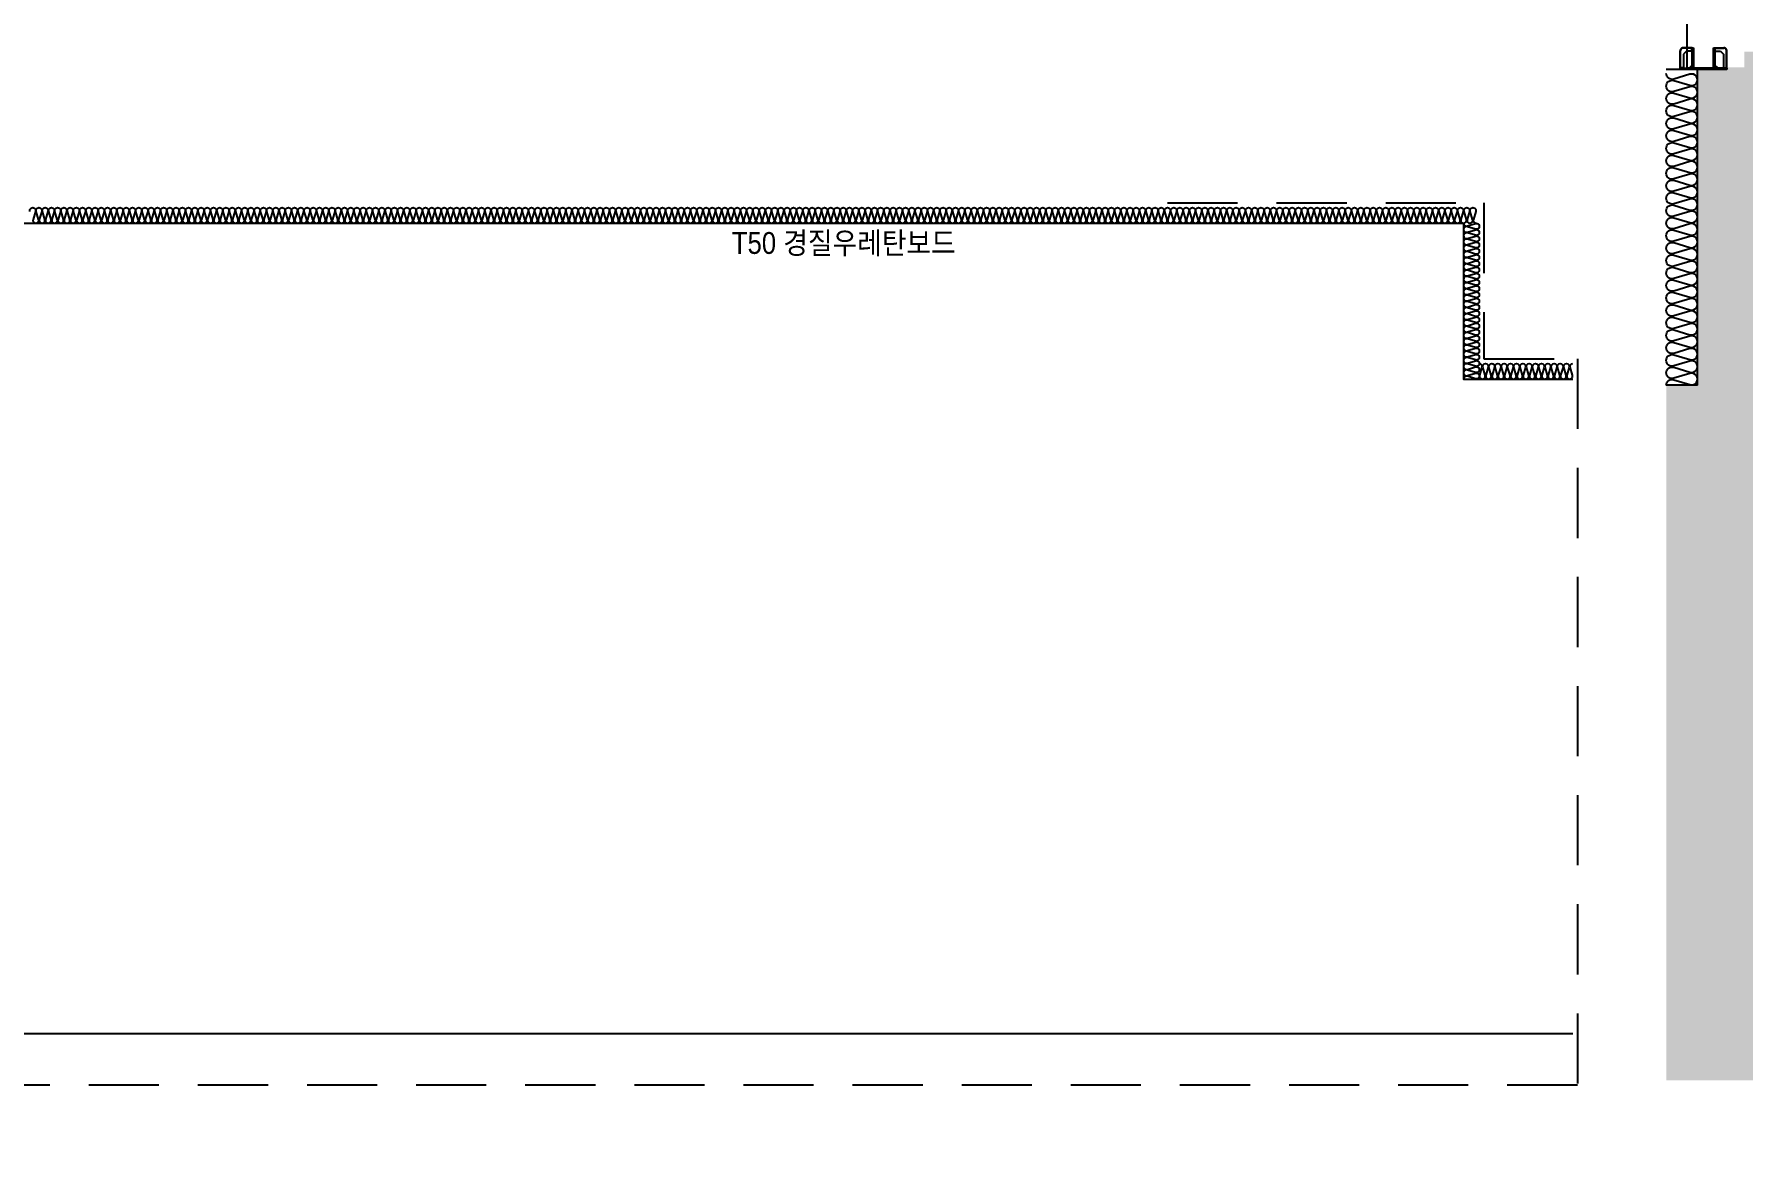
# Model space of a CAD drawing. Header units: millimetres. Extents: x 19868 to 801382, y -4805 to 85279.
# Drawn here: x 154303 to 159784, y 31312 to 34885 of the extents above; entities that cross this region are included whole.
import ezdxf
from ezdxf.enums import TextEntityAlignment as Align

# ---------------------------------------------------------------- set-up
doc = ezdxf.new("R2010")
doc.units = ezdxf.units.MM
doc.header["$LTSCALE"] = 250
doc.linetypes.add('HID', pattern=[2.8, 1.8, -1])
for name, color, linetype in [('A-FIN', 6, 'Continuous'), ('A-WP', 1, 'HID'), ('A-차수판', 7, 'Continuous'), ('ISL', 251, 'Continuous'), ('지반', 254, 'Continuous')]:
    doc.layers.add(name, color=color, linetype=linetype)
doc.layers.add('NOPLOT-단열', color=225, linetype='Continuous', plot=False)
doc.styles.add('Gdim', font='')
doc.styles.get('Gdim').set_extended_font_data('Dotum')

# ---------------------------------------------------------------- blocks, each defined once
blk = doc.blocks.new('A$C213D0C2E')
at = {"layer": 'A-차수판', "color": 1, "linetype": 'HID'}
for p, q in [((4, 75), (60, 75)), ((4, 66), (4, 75)), ((4, 67), (4, 67)), ((4, 67), (4, 67)), ((4, 66), (5, 66)), ((4, 66), (5, 66)), ((4, 66), (5.2, 66)), ((5.2, 73.8), (60, 73.8)), ((5.2, 66), (5.2, 73.8)), ((68.8, 37.7), (68.8, 65)), ((70, 36.5), (70, 65)), ((60, 37.7), (60, 36.5)), ((60, 37.7), (68.8, 37.7)), ((60, 36.5), (70, 36.5)), ((60, -37.7), (60, -36.5)), ((60, -36.5), (70, -36.5)), ((60, -37.7), (68.8, -37.7)), ((68.8, -37.7), (68.8, -65)), ((70, -36.5), (70, -65)), ((4, -66), (4, -75)), ((5.2, -66), (4, -66)), ((4, -75), (60, -75)), ((5.2, -66), (5.2, -73.8)), ((5.2, -73.8), (60, -73.8)), ((42, -73.8), (42, -75)), ((58, -73.8), (58, -75))]:
    blk.add_line(p, q, dxfattribs=at)
for points in [[(4, -75), (0, -75), (0, 75), (4, 75)], [(70, 32.5), (4, 32.5), (4, 36.5), (70, 36.5)], [(70, -36.5), (4, -36.5), (4, -32.5), (70, -32.5)]]:
    blk.add_lwpolyline(points, close=True, dxfattribs=at)
for points in [[(4, 64.5), (4, 46.5), (14, 36.5), (59, 36.5), (59, 54.5), (49, 64.5), (4, 64.5)], [(4, -64.5), (4, -46.5), (14, -36.5), (59, -36.5), (59, -54.5), (49, -64.5), (4, -64.5)]]:
    blk.add_lwpolyline(points, dxfattribs=at)
for centre, radius, start, end in [((60, 65), 10, 0, 90), ((60, 65), 8.8, 0, 90), ((60, -65), 10, 270, 0), ((60, -65), 8.8, 270, 0)]:
    blk.add_arc(centre, radius, start, end, dxfattribs=at)

msp = doc.modelspace()

# ---------------------------------------------------------------- hatches: boundary and pattern name
at = {"layer": '지반'}
h = msp.add_hatch(dxfattribs=at)
h.set_pattern_fill('EARTH', color=251, scale=70, angle=45)
h.paths.add_polyline_path([(35638.2, 34128.9), (27538.2, 33228.9), (19867.8, 33228.9), (19867.8, 23234.4), (170632.4, 23234.4), (170632.4, 34678.9), (161838.2, 34678.9), (161838.2, 34628.9), (161888.2, 34628.9), (161888.2, 34568.9), (161638.2, 34568.9), (161638.2, 34628.9), (161688.2, 34628.9), (161688.2, 34828.9), (159788.2, 34828.9), (159788.2, 34778.9), (159638.2, 34778.9), (159638.2, 33758.9), (159538.2, 33758.9), (159538.2, 31528.9), (160638.2, 31528.9), (160638.2, 30028.9), (160738.2, 30028.9), (160738.2, 29968.9), (145618.2, 29968.9), (145618.2, 30028.9), (145718.2, 30028.9), (145718.2, 30768.9), (142618.2, 30768.9), (142618.2, 30828.9), (142718.2, 30828.9), (142718.2, 31528.9), (143318.2, 31528.9), (143318.2, 33668.9), (141343.1, 33668.9), (141163.1, 33488.9), (139953.4, 33488.9), (139773.4, 33668.9), (137588.2, 33668.9), (137588.2, 33728.9), (137688.2, 33728.9), (137688.2, 34318.9), (135363.1, 34318.9), (135263.1, 34218.9), (124888.2, 34218.9), (124888.2, 32228.9), (125488.2, 32228.9), (125488.2, 31528.9), (125588.2, 31528.9), (125588.2, 31468.9), (123888.2, 31468.9), (123888.2, 31528.9), (123988.2, 31528.9), (123988.2, 31868.9), (118638.2, 31868.9), (118638.2, 31528.9), (118738.2, 31528.9), (118738.2, 31468.9), (117038.2, 31468.9), (117038.2, 31528.9), (117138.2, 31528.9), (117138.2, 32228.9), (117738.2, 32228.9), (117738.2, 34348.9), (115338.2, 34348.9), (115338.2, 33878.9), (115438.2, 33878.9), (115438.2, 33818.9), (114638.2, 33818.9), (114638.2, 33878.9), (114738.2, 33878.9), (114738.2, 34338.9), (88438.2, 34338.9), (88438.2, 31628.9), (89038.2, 31628.9), (89038.2, 30928.9), (89138.2, 30928.9), (89138.2, 30868.9), (87438.2, 30868.9), (87438.2, 30928.9), (87538.2, 30928.9), (87538.2, 31268.9), (82938.2, 31268.9), (82938.2, 30928.9), (83038.2, 30928.9), (83038.2, 30868.9), (81338.2, 30868.9), (81338.2, 30928.9), (81438.2, 30928.9), (81438.2, 31268.9), (75338.2, 31268.9), (75338.2, 30928.9), (75438.2, 30928.9), (75438.2, 30868.9), (73738.2, 30868.9), (73738.2, 30928.9), (73838.2, 30928.9), (73838.2, 31628.9), (74438.2, 31628.9), (74438.2, 33818.9), (56438.2, 33818.9), (56438.2, 31878.9), (57038.2, 31878.9), (57038.2, 30878.9), (57138.2, 30878.9), (57138.2, 30818.9), (52138.2, 30818.9), (52138.2, 30878.9), (52238.2, 30878.9), (52238.2, 31878.9), (52538.2, 31878.9), (52538.2, 33748.9), (45258.2, 33748.9), (45258.2, 33108.9), (45358.2, 33108.9), (45358.2, 33048.9), (43518.2, 33048.9), (43518.2, 33108.9), (43618.2, 33108.9), (43618.2, 33648.9), (41678.2, 33648.9), (41608.2, 33718.9), (40588.2, 33718.9), (40588.2, 33028.9), (40688.2, 33028.9), (40688.2, 32968.9), (38988.2, 32968.9), (38988.2, 33028.9), (39088.2, 33028.9), (39088.2, 33678.9), (38838.2, 33828.9), (38838.2, 34308.9), (38848.7, 34319.4), (37038.2, 34128.9)])

# ---------------------------------------------------------------- linework, layer by layer
at = {"layer": 'A-FIN'}
msp.add_line((143618.2, 31678.9), (159238.2, 31678.9), dxfattribs=at)
at = {"layer": 'A-WP', "linetype": 'HID', "ltscale": 0.5}
msp.add_lwpolyline([(157938.2, 34343.9), (158953.2, 34343.9), (158953.2, 33843.9), (159253.2, 33843.9), (159253.2, 31513.9), (143603.2, 31513.9), (143603.2, 33743.9), (144618.2, 33743.9)], dxfattribs=at)
at = {"layer": 'A-차수판', "color": 1, "linetype": 'HID'}
msp.add_lwpolyline([(159605.2, 34775.9), (159605.2, 35428.9), (159710.2, 35428.9), (159710.2, 34775.9)], close=True, dxfattribs=at)
at = {"layer": 'ISL'}
for p, q in [((159638.2, 34771.9), (159538.2, 34771.9)), ((159638.2, 33758.9), (159638.2, 34778.9)), ((159638.2, 33758.9), (159538.2, 33758.9))]:
    msp.add_line(p, q, dxfattribs=at)
for points in [[(159538.2, 33759, -0.509267), (159562.4, 33776.6), (159614, 33761.3, 1.372593), (159614, 33796.6), (159562.4, 33781.3, -0.509267), (159538.2, 33799, -0.509267), (159562.4, 33816.6), (159614, 33801.3, 1.372593), (159614, 33836.6), (159562.4, 33821.3, -0.509267), (159538.2, 33839, -0.509267), (159562.4, 33856.6), (159614, 33841.3, 1.372593), (159614, 33876.6), (159562.4, 33861.3, -0.509267), (159538.2, 33879, -0.509267), (159562.4, 33896.6), (159614, 33881.3, 1.372593), (159614, 33916.6), (159562.4, 33901.3, -0.509267), (159538.2, 33919, -0.509267), (159562.4, 33936.6), (159614, 33921.3, 1.372593), (159614, 33956.6), (159562.4, 33941.3, -0.509267), (159538.2, 33959, -0.509267), (159562.4, 33976.6), (159614, 33961.3, 1.372593), (159614, 33996.6), (159562.4, 33981.3, -0.509267), (159538.2, 33999, -0.509267), (159562.4, 34016.6), (159614, 34001.3, 1.372593), (159614, 34036.6), (159562.4, 34021.3, -0.509267), (159538.2, 34039, -0.509267), (159562.4, 34056.6), (159614, 34041.3, 1.372593), (159614, 34076.6), (159562.4, 34061.3, -0.509267), (159538.2, 34079, -0.509267), (159562.4, 34096.6), (159614, 34081.3, 1.372593), (159614, 34116.6), (159562.4, 34101.3, -0.509267), (159538.2, 34119, -0.509267), (159562.4, 34136.6), (159614, 34121.3, 1.372593), (159614, 34156.6), (159562.4, 34141.3, -0.509267), (159538.2, 34159, -0.509267), (159562.4, 34176.6), (159614, 34161.3, 1.372593), (159614, 34196.6), (159562.4, 34181.3, -0.509267), (159538.2, 34199, -0.509267), (159562.4, 34216.6), (159614, 34201.3, 1.372593), (159614, 34236.6), (159562.4, 34221.3, -0.509267), (159538.2, 34239, -0.509267), (159562.4, 34256.6), (159614, 34241.3, 1.372593), (159614, 34276.6), (159562.4, 34261.3, -0.509267), (159538.2, 34279, -0.509267), (159562.4, 34296.6), (159614, 34281.3, 1.372593), (159614, 34316.6), (159562.4, 34301.3, -0.509267), (159538.2, 34319, -0.509267), (159562.4, 34336.6), (159614, 34321.3, 1.372593), (159614, 34356.6), (159562.4, 34341.3, -0.509267), (159538.2, 34359, -0.509267), (159562.4, 34376.6), (159614, 34361.3, 1.372593), (159614, 34396.6), (159562.4, 34381.3, -0.509267), (159538.2, 34399, -0.509267), (159562.4, 34416.6), (159614, 34401.3, 1.372593), (159614, 34436.6), (159562.4, 34421.3, -0.509267), (159538.2, 34439, -0.509267), (159562.4, 34456.6), (159614, 34441.3, 1.372593), (159614, 34476.6), (159562.4, 34461.3, -0.509267), (159538.2, 34479, -0.509267), (159562.4, 34496.6), (159614, 34481.3, 1.372593), (159614, 34516.6), (159562.4, 34501.3, -0.509267), (159538.2, 34519, -0.509267), (159562.4, 34536.6), (159614, 34521.3, 1.372593), (159614, 34556.6), (159562.4, 34541.3, -0.509267), (159538.2, 34559, -0.509267), (159562.4, 34576.6), (159614, 34561.3, 1.372593), (159614, 34596.6), (159562.4, 34581.3, -0.509267), (159538.2, 34599, -0.509267), (159562.4, 34616.6), (159614, 34601.3, 1.372593), (159614, 34636.6), (159562.4, 34621.3, -0.509267), (159538.2, 34639, -0.509267), (159562.4, 34656.6), (159614, 34641.3, 1.372593), (159614, 34676.6), (159562.4, 34661.3, -0.509267), (159538.2, 34679, -0.509267), (159562.4, 34696.6), (159614, 34681.3, 1.372593), (159614, 34716.6), (159562.4, 34701.3, -0.509267), (159538.2, 34719, -0.509267), (159562.4, 34736.6), (159614, 34721.3, 1.372593), (159614, 34756.6), (159562.4, 34741.3, -0.509267), (159538.2, 34759)], [(158938.2, 33828.9, -0.509267), (158947, 33816.8), (158939.4, 33791.1, 1.372593), (158957, 33791.1), (158949.4, 33816.8, -0.509267), (158958.2, 33828.9, -0.509267), (158967, 33816.8), (158959.4, 33791.1, 1.372593), (158977, 33791.1), (158969.4, 33816.8, -0.509267), (158978.2, 33828.9, -0.509267), (158987, 33816.8), (158979.4, 33791.1, 1.372593), (158997, 33791.1), (158989.4, 33816.8, -0.509267), (158998.2, 33828.9, -0.509267), (159007, 33816.8), (158999.4, 33791.1, 1.372593), (159017, 33791.1), (159009.4, 33816.8, -0.509267), (159018.2, 33828.9, -0.509267), (159027, 33816.8), (159019.4, 33791.1, 1.372593), (159037, 33791.1), (159029.4, 33816.8, -0.509267), (159038.2, 33828.9, -0.509267), (159047, 33816.8), (159039.4, 33791.1, 1.372593), (159057, 33791.1), (159049.4, 33816.8, -0.509267), (159058.2, 33828.9, -0.509267), (159067, 33816.8), (159059.4, 33791.1, 1.372593), (159077, 33791.1), (159069.4, 33816.8, -0.509267), (159078.2, 33828.9, -0.509267), (159087, 33816.8), (159079.4, 33791.1, 1.372593), (159097, 33791.1), (159089.4, 33816.8, -0.509267), (159098.2, 33828.9, -0.509267), (159107, 33816.8), (159099.4, 33791.1, 1.372593), (159117, 33791.1), (159109.4, 33816.8, -0.509267), (159118.2, 33828.9, -0.509267), (159127, 33816.8), (159119.4, 33791.1, 1.372593), (159137, 33791.1), (159129.4, 33816.8, -0.509267), (159138.2, 33828.9, -0.509267), (159147, 33816.8), (159139.4, 33791.1, 1.372593), (159157, 33791.1), (159149.4, 33816.8, -0.509267), (159158.2, 33828.9, -0.509267), (159167, 33816.8), (159159.4, 33791.1, 1.372593), (159177, 33791.1), (159169.4, 33816.8, -0.509267), (159178.2, 33828.9, -0.509267), (159187, 33816.8), (159179.4, 33791.1, 1.372593), (159197, 33791.1), (159189.4, 33816.8, -0.509267), (159198.2, 33828.9, -0.509267), (159207, 33816.8), (159199.4, 33791.1, 1.372593), (159217, 33791.1), (159209.4, 33816.8, -0.509267), (159218.2, 33828.9, -0.509267), (159227, 33816.8), (159219.4, 33791.1, 1.372593), (159237, 33791.1), (159229.4, 33816.8, -0.509267), (159238.2, 33828.9)]]:
    msp.add_lwpolyline(points, format="xyb", dxfattribs=at)
at = {"layer": 'ISL', "elevation": 0}
for points in [[(154289.4, 34316.8, -1.372593), (154307, 34316.8), (154299.4, 34291.1, 0.509267), (154308.2, 34278.9, 0.509267), (154317, 34291.1), (154309.4, 34316.8, -1.372593), (154327, 34316.8), (154319.4, 34291.1, 0.509267), (154328.2, 34278.9, 0.509267), (154337, 34291.1), (154329.4, 34316.8, -1.372593), (154347, 34316.8), (154339.4, 34291.1, 0.509267), (154348.2, 34278.9, 0.509267), (154357, 34291.1), (154349.4, 34316.8, -1.372593), (154367, 34316.8), (154359.4, 34291.1, 0.509267), (154368.2, 34278.9, 0.509267), (154377, 34291.1), (154369.4, 34316.8, -1.372593), (154387, 34316.8), (154379.4, 34291.1, 0.509267), (154388.2, 34278.9, 0.509267), (154397, 34291.1), (154389.4, 34316.8, -1.372593), (154407, 34316.8), (154399.4, 34291.1, 0.509267), (154408.2, 34278.9, 0.509267), (154417, 34291.1), (154409.4, 34316.8, -1.372593), (154427, 34316.8), (154419.4, 34291.1, 0.509267), (154428.2, 34278.9, 0.509267), (154437, 34291.1), (154429.4, 34316.8, -1.372593), (154447, 34316.8), (154439.4, 34291.1, 0.509267), (154448.2, 34278.9, 0.509267), (154457, 34291.1), (154449.4, 34316.8, -1.372593), (154467, 34316.8), (154459.4, 34291.1, 0.509267), (154468.2, 34278.9, 0.509267), (154477, 34291.1), (154469.4, 34316.8, -1.372593), (154487, 34316.8), (154479.4, 34291.1, 0.509267), (154488.2, 34278.9, 0.509267), (154497, 34291.1), (154489.4, 34316.8, -1.372593), (154507, 34316.8), (154499.4, 34291.1, 0.509267), (154508.2, 34278.9, 0.509267), (154517, 34291.1), (154509.4, 34316.8, -1.372593), (154527, 34316.8), (154519.4, 34291.1, 0.509267), (154528.2, 34278.9, 0.509267), (154537, 34291.1), (154529.4, 34316.8, -1.372593), (154547, 34316.8), (154539.4, 34291.1, 0.509267), (154548.2, 34278.9, 0.509267), (154557, 34291.1), (154549.4, 34316.8, -1.372593), (154567, 34316.8), (154559.4, 34291.1, 0.509267), (154568.2, 34278.9, 0.509267), (154577, 34291.1), (154569.4, 34316.8, -1.372593), (154587, 34316.8), (154579.4, 34291.1, 0.509267), (154588.2, 34278.9, 0.509267), (154597, 34291.1), (154589.4, 34316.8, -1.372593), (154607, 34316.8), (154599.4, 34291.1, 0.509267), (154608.2, 34278.9, 0.509267), (154617, 34291.1), (154609.4, 34316.8, -1.372593), (154627, 34316.8), (154619.4, 34291.1, 0.509267), (154628.2, 34278.9, 0.509267), (154637, 34291.1), (154629.4, 34316.8, -1.372593), (154647, 34316.8), (154639.4, 34291.1, 0.509267), (154648.2, 34278.9, 0.509267), (154657, 34291.1), (154649.4, 34316.8, -1.372593), (154667, 34316.8), (154659.4, 34291.1, 0.509267), (154668.2, 34278.9, 0.509267), (154677, 34291.1), (154669.4, 34316.8, -1.372593), (154687, 34316.8), (154679.4, 34291.1, 0.509267), (154688.2, 34278.9, 0.509267), (154697, 34291.1), (154689.4, 34316.8, -1.372593), (154707, 34316.8), (154699.4, 34291.1, 0.509267), (154708.2, 34278.9, 0.509267), (154717, 34291.1), (154709.4, 34316.8, -1.372593), (154727, 34316.8), (154719.4, 34291.1, 0.509267), (154728.2, 34278.9, 0.509267), (154737, 34291.1), (154729.4, 34316.8, -1.372593), (154747, 34316.8), (154739.4, 34291.1, 0.509267), (154748.2, 34278.9, 0.509267), (154757, 34291.1), (154749.4, 34316.8, -1.372593), (154767, 34316.8), (154759.4, 34291.1, 0.509267), (154768.2, 34278.9, 0.509267), (154777, 34291.1), (154769.4, 34316.8, -1.372593), (154787, 34316.8), (154779.4, 34291.1, 0.509267), (154788.2, 34278.9, 0.509267), (154797, 34291.1), (154789.4, 34316.8, -1.372593), (154807, 34316.8), (154799.4, 34291.1, 0.509267), (154808.2, 34278.9, 0.509267), (154817, 34291.1), (154809.4, 34316.8, -1.372593), (154827, 34316.8), (154819.4, 34291.1, 0.509267), (154828.2, 34278.9, 0.509267), (154837, 34291.1), (154829.4, 34316.8, -1.372593), (154847, 34316.8), (154839.4, 34291.1, 0.509267), (154848.2, 34278.9, 0.509267), (154857, 34291.1), (154849.4, 34316.8, -1.372593), (154867, 34316.8), (154859.4, 34291.1, 0.509267), (154868.2, 34278.9, 0.509267), (154877, 34291.1), (154869.4, 34316.8, -1.372593), (154887, 34316.8), (154879.4, 34291.1, 0.509267), (154888.2, 34278.9, 0.509267), (154897, 34291.1), (154889.4, 34316.8, -1.372593), (154907, 34316.8), (154899.4, 34291.1, 0.509267), (154908.2, 34278.9, 0.509267), (154917, 34291.1), (154909.4, 34316.8, -1.372593), (154927, 34316.8), (154919.4, 34291.1, 0.509267), (154928.2, 34278.9, 0.509267), (154937, 34291.1), (154929.4, 34316.8, -1.372593), (154947, 34316.8), (154939.4, 34291.1, 0.509267), (154948.2, 34278.9, 0.509267), (154957, 34291.1), (154949.4, 34316.8, -1.372593), (154967, 34316.8), (154959.4, 34291.1, 0.509267), (154968.2, 34278.9, 0.509267), (154977, 34291.1), (154969.4, 34316.8, -1.372593), (154987, 34316.8), (154979.4, 34291.1, 0.509267), (154988.2, 34278.9, 0.509267), (154997, 34291.1), (154989.4, 34316.8, -1.372593), (155007, 34316.8), (154999.4, 34291.1, 0.509267), (155008.2, 34278.9, 0.509267), (155017, 34291.1), (155009.4, 34316.8, -1.372593), (155027, 34316.8), (155019.4, 34291.1, 0.509267), (155028.2, 34278.9, 0.509267), (155037, 34291.1), (155029.4, 34316.8, -1.372593), (155047, 34316.8), (155039.4, 34291.1, 0.509267), (155048.2, 34278.9, 0.509267), (155057, 34291.1), (155049.4, 34316.8, -1.372593), (155067, 34316.8), (155059.4, 34291.1, 0.509267), (155068.2, 34278.9, 0.509267), (155077, 34291.1), (155069.4, 34316.8, -1.372593), (155087, 34316.8), (155079.4, 34291.1, 0.509267), (155088.2, 34278.9, 0.509267), (155097, 34291.1), (155089.4, 34316.8, -1.372593), (155107, 34316.8), (155099.4, 34291.1, 0.509267), (155108.2, 34278.9, 0.509267), (155117, 34291.1), (155109.4, 34316.8, -1.372593), (155127, 34316.8), (155119.4, 34291.1, 0.509267), (155128.2, 34278.9, 0.509267), (155137, 34291.1), (155129.4, 34316.8, -1.372593), (155147, 34316.8), (155139.4, 34291.1, 0.509267), (155148.2, 34278.9, 0.509267), (155157, 34291.1), (155149.4, 34316.8, -1.372593), (155167, 34316.8), (155159.4, 34291.1, 0.509267), (155168.2, 34278.9, 0.509267), (155177, 34291.1), (155169.4, 34316.8, -1.372593), (155187, 34316.8), (155179.4, 34291.1, 0.509267), (155188.2, 34278.9, 0.509267), (155197, 34291.1), (155189.4, 34316.8, -1.372593), (155207, 34316.8), (155199.4, 34291.1, 0.509267), (155208.2, 34278.9, 0.509267), (155217, 34291.1), (155209.4, 34316.8, -1.372593), (155227, 34316.8), (155219.4, 34291.1, 0.509267), (155228.2, 34278.9, 0.509267), (155237, 34291.1), (155229.4, 34316.8, -1.372593), (155247, 34316.8), (155239.4, 34291.1, 0.509267), (155248.2, 34278.9, 0.509267), (155257, 34291.1), (155249.4, 34316.8, -1.372593), (155267, 34316.8), (155259.4, 34291.1, 0.509267), (155268.2, 34278.9, 0.509267), (155277, 34291.1), (155269.4, 34316.8, -1.372593), (155287, 34316.8), (155279.4, 34291.1, 0.509267), (155288.2, 34278.9, 0.509267), (155297, 34291.1), (155289.4, 34316.8, -1.372593), (155307, 34316.8), (155299.4, 34291.1, 0.509267), (155308.2, 34278.9, 0.509267), (155317, 34291.1), (155309.4, 34316.8, -1.372593), (155327, 34316.8), (155319.4, 34291.1, 0.509267), (155328.2, 34278.9, 0.509267), (155337, 34291.1), (155329.4, 34316.8, -1.372593), (155347, 34316.8), (155339.4, 34291.1, 0.509267), (155348.2, 34278.9, 0.509267), (155357, 34291.1), (155349.4, 34316.8, -1.372593), (155367, 34316.8), (155359.4, 34291.1, 0.509267), (155368.2, 34278.9, 0.509267), (155377, 34291.1), (155369.4, 34316.8, -1.372593), (155387, 34316.8), (155379.4, 34291.1, 0.509267), (155388.2, 34278.9, 0.509267), (155397, 34291.1), (155389.4, 34316.8, -1.372593), (155407, 34316.8), (155399.4, 34291.1, 0.509267), (155408.2, 34278.9, 0.509267), (155417, 34291.1), (155409.4, 34316.8, -1.372593), (155427, 34316.8), (155419.4, 34291.1, 0.509267), (155428.2, 34278.9, 0.509267), (155437, 34291.1), (155429.4, 34316.8, -1.372593), (155447, 34316.8), (155439.4, 34291.1, 0.509267), (155448.2, 34278.9, 0.509267), (155457, 34291.1), (155449.4, 34316.8, -1.372593), (155467, 34316.8), (155459.4, 34291.1, 0.509267), (155468.2, 34278.9, 0.509267), (155477, 34291.1), (155469.4, 34316.8, -1.372593), (155487, 34316.8), (155479.4, 34291.1, 0.509267), (155488.2, 34278.9, 0.509267), (155497, 34291.1), (155489.4, 34316.8, -1.372593), (155507, 34316.8), (155499.4, 34291.1, 0.509267), (155508.2, 34278.9, 0.509267), (155517, 34291.1), (155509.4, 34316.8, -1.372593), (155527, 34316.8), (155519.4, 34291.1, 0.509267), (155528.2, 34278.9, 0.509267), (155537, 34291.1), (155529.4, 34316.8, -1.372593), (155547, 34316.8), (155539.4, 34291.1, 0.509267), (155548.2, 34278.9, 0.509267), (155557, 34291.1), (155549.4, 34316.8, -1.372593), (155567, 34316.8), (155559.4, 34291.1, 0.509267), (155568.2, 34278.9, 0.509267), (155577, 34291.1), (155569.4, 34316.8, -1.372593), (155587, 34316.8), (155579.4, 34291.1, 0.509267), (155588.2, 34278.9, 0.509267), (155597, 34291.1), (155589.4, 34316.8, -1.372593), (155607, 34316.8), (155599.4, 34291.1, 0.509267), (155608.2, 34278.9, 0.509267), (155617, 34291.1), (155609.4, 34316.8, -1.372593), (155627, 34316.8), (155619.4, 34291.1, 0.509267), (155628.2, 34278.9, 0.509267), (155637, 34291.1), (155629.4, 34316.8, -1.372593), (155647, 34316.8), (155639.4, 34291.1, 0.509267), (155648.2, 34278.9, 0.509267), (155657, 34291.1), (155649.4, 34316.8, -1.372593), (155667, 34316.8), (155659.4, 34291.1, 0.509267), (155668.2, 34278.9, 0.509267), (155677, 34291.1), (155669.4, 34316.8, -1.372593), (155687, 34316.8), (155679.4, 34291.1, 0.509267), (155688.2, 34278.9, 0.509267), (155697, 34291.1), (155689.4, 34316.8, -1.372593), (155707, 34316.8), (155699.4, 34291.1, 0.509267), (155708.2, 34278.9, 0.509267), (155717, 34291.1), (155709.4, 34316.8, -1.372593), (155727, 34316.8), (155719.4, 34291.1, 0.509267), (155728.2, 34278.9, 0.509267), (155737, 34291.1), (155729.4, 34316.8, -1.372593), (155747, 34316.8), (155739.4, 34291.1, 0.509267), (155748.2, 34278.9, 0.509267), (155757, 34291.1), (155749.4, 34316.8, -1.372593), (155767, 34316.8), (155759.4, 34291.1, 0.509267), (155768.2, 34278.9, 0.509267), (155777, 34291.1), (155769.4, 34316.8, -1.372593), (155787, 34316.8), (155779.4, 34291.1, 0.509267), (155788.2, 34278.9, 0.509267), (155797, 34291.1), (155789.4, 34316.8, -1.372593), (155807, 34316.8), (155799.4, 34291.1, 0.509267), (155808.2, 34278.9, 0.509267), (155817, 34291.1), (155809.4, 34316.8, -1.372593), (155827, 34316.8), (155819.4, 34291.1, 0.509267), (155828.2, 34278.9, 0.509267), (155837, 34291.1), (155829.4, 34316.8, -1.372593), (155847, 34316.8), (155839.4, 34291.1, 0.509267), (155848.2, 34278.9, 0.509267), (155857, 34291.1), (155849.4, 34316.8, -1.372593), (155867, 34316.8), (155859.4, 34291.1, 0.509267), (155868.2, 34278.9, 0.509267), (155877, 34291.1), (155869.4, 34316.8, -1.372593), (155887, 34316.8), (155879.4, 34291.1, 0.509267), (155888.2, 34278.9, 0.509267), (155897, 34291.1), (155889.4, 34316.8, -1.372593), (155907, 34316.8), (155899.4, 34291.1, 0.509267), (155908.2, 34278.9, 0.509267), (155917, 34291.1), (155909.4, 34316.8, -1.372593), (155927, 34316.8), (155919.4, 34291.1, 0.509267), (155928.2, 34278.9, 0.509267), (155937, 34291.1), (155929.4, 34316.8, -1.372593), (155947, 34316.8), (155939.4, 34291.1, 0.509267), (155948.2, 34278.9, 0.509267), (155957, 34291.1), (155949.4, 34316.8, -1.372593), (155967, 34316.8), (155959.4, 34291.1, 0.509267), (155968.2, 34278.9, 0.509267), (155977, 34291.1), (155969.4, 34316.8, -1.372593), (155987, 34316.8), (155979.4, 34291.1, 0.509267), (155988.2, 34278.9, 0.509267), (155997, 34291.1), (155989.4, 34316.8, -1.372593), (156007, 34316.8), (155999.4, 34291.1, 0.509267), (156008.2, 34278.9, 0.509267), (156017, 34291.1), (156009.4, 34316.8, -1.372593), (156027, 34316.8), (156019.4, 34291.1, 0.509267), (156028.2, 34278.9, 0.509267), (156037, 34291.1), (156029.4, 34316.8, -1.372593), (156047, 34316.8), (156039.4, 34291.1, 0.509267), (156048.2, 34278.9, 0.509267), (156057, 34291.1), (156049.4, 34316.8, -1.372593), (156067, 34316.8), (156059.4, 34291.1, 0.509267), (156068.2, 34278.9, 0.509267), (156077, 34291.1), (156069.4, 34316.8, -1.372593), (156087, 34316.8), (156079.4, 34291.1, 0.509267), (156088.2, 34278.9, 0.509267), (156097, 34291.1), (156089.4, 34316.8, -1.372593), (156107, 34316.8), (156099.4, 34291.1, 0.509267), (156108.2, 34278.9, 0.509267), (156117, 34291.1), (156109.4, 34316.8, -1.372593), (156127, 34316.8), (156119.4, 34291.1, 0.509267), (156128.2, 34278.9, 0.509267), (156137, 34291.1), (156129.4, 34316.8, -1.372593), (156147, 34316.8), (156139.4, 34291.1, 0.509267), (156148.2, 34278.9, 0.509267), (156157, 34291.1), (156149.4, 34316.8, -1.372593), (156167, 34316.8), (156159.4, 34291.1, 0.509267), (156168.2, 34278.9, 0.509267), (156177, 34291.1), (156169.4, 34316.8, -1.372593), (156187, 34316.8), (156179.4, 34291.1, 0.509267), (156188.2, 34278.9, 0.509267), (156197, 34291.1), (156189.4, 34316.8, -1.372593), (156207, 34316.8), (156199.4, 34291.1, 0.509267), (156208.2, 34278.9, 0.509267), (156217, 34291.1), (156209.4, 34316.8, -1.372593), (156227, 34316.8), (156219.4, 34291.1, 0.509267), (156228.2, 34278.9, 0.509267), (156237, 34291.1), (156229.4, 34316.8, -1.372593), (156247, 34316.8), (156239.4, 34291.1, 0.509267), (156248.2, 34278.9, 0.509267), (156257, 34291.1), (156249.4, 34316.8, -1.372593), (156267, 34316.8), (156259.4, 34291.1, 0.509267), (156268.2, 34278.9, 0.509267), (156277, 34291.1), (156269.4, 34316.8, -1.372593), (156287, 34316.8), (156279.4, 34291.1, 0.509267), (156288.2, 34278.9, 0.509267), (156297, 34291.1), (156289.4, 34316.8, -1.372593), (156307, 34316.8), (156299.4, 34291.1, 0.509267), (156308.2, 34278.9, 0.509267), (156317, 34291.1), (156309.4, 34316.8, -1.372593), (156327, 34316.8), (156319.4, 34291.1, 0.509267), (156328.2, 34278.9, 0.509267), (156337, 34291.1), (156329.4, 34316.8, -1.372593), (156347, 34316.8), (156339.4, 34291.1, 0.509267), (156348.2, 34278.9, 0.509267), (156357, 34291.1), (156349.4, 34316.8, -1.372593), (156367, 34316.8), (156359.4, 34291.1, 0.509267), (156368.2, 34278.9, 0.509267), (156377, 34291.1), (156369.4, 34316.8, -1.372593), (156387, 34316.8), (156379.4, 34291.1, 0.509267), (156388.2, 34278.9, 0.509267), (156397, 34291.1), (156389.4, 34316.8, -1.372593), (156407, 34316.8), (156399.4, 34291.1, 0.509267), (156408.2, 34278.9, 0.509267), (156417, 34291.1), (156409.4, 34316.8, -1.372593), (156427, 34316.8), (156419.4, 34291.1, 0.509267), (156428.2, 34278.9, 0.509267), (156437, 34291.1), (156429.4, 34316.8, -1.372593), (156447, 34316.8), (156439.4, 34291.1, 0.509267), (156448.2, 34278.9, 0.509267), (156457, 34291.1), (156449.4, 34316.8, -1.372593), (156467, 34316.8), (156459.4, 34291.1, 0.509267), (156468.2, 34278.9, 0.509267), (156477, 34291.1), (156469.4, 34316.8, -1.372593), (156487, 34316.8), (156479.4, 34291.1, 0.509267), (156488.2, 34278.9, 0.509267), (156497, 34291.1), (156489.4, 34316.8, -1.372593), (156507, 34316.8), (156499.4, 34291.1, 0.509267), (156508.2, 34278.9, 0.509267), (156517, 34291.1), (156509.4, 34316.8, -1.372593), (156527, 34316.8), (156519.4, 34291.1, 0.509267), (156528.2, 34278.9, 0.509267), (156537, 34291.1), (156529.4, 34316.8, -1.372593), (156547, 34316.8), (156539.4, 34291.1, 0.509267), (156548.2, 34278.9, 0.509267), (156557, 34291.1), (156549.4, 34316.8, -1.372593), (156567, 34316.8), (156559.4, 34291.1, 0.509267), (156568.2, 34278.9, 0.509267), (156577, 34291.1), (156569.4, 34316.8, -1.372593), (156587, 34316.8), (156579.4, 34291.1, 0.509267), (156588.2, 34278.9, 0.509267), (156597, 34291.1), (156589.4, 34316.8, -1.372593), (156607, 34316.8), (156599.4, 34291.1, 0.509267), (156608.2, 34278.9, 0.509267), (156617, 34291.1), (156609.4, 34316.8, -1.372593), (156627, 34316.8), (156619.4, 34291.1, 0.509267), (156628.2, 34278.9, 0.509267), (156637, 34291.1), (156629.4, 34316.8, -1.372593), (156647, 34316.8), (156639.4, 34291.1, 0.509267), (156648.2, 34278.9, 0.509267), (156657, 34291.1), (156649.4, 34316.8, -1.372593), (156667, 34316.8), (156659.4, 34291.1, 0.509267), (156668.2, 34278.9, 0.509267), (156677, 34291.1), (156669.4, 34316.8, -1.372593), (156687, 34316.8), (156679.4, 34291.1, 0.509267), (156688.2, 34278.9, 0.509267), (156697, 34291.1), (156689.4, 34316.8, -1.372593), (156707, 34316.8), (156699.4, 34291.1, 0.509267), (156708.2, 34278.9, 0.509267), (156717, 34291.1), (156709.4, 34316.8, -1.372593), (156727, 34316.8), (156719.4, 34291.1, 0.509267), (156728.2, 34278.9, 0.509267), (156737, 34291.1), (156729.4, 34316.8, -1.372593), (156747, 34316.8), (156739.4, 34291.1, 0.509267), (156748.2, 34278.9, 0.509267), (156757, 34291.1), (156749.4, 34316.8, -1.372593), (156767, 34316.8), (156759.4, 34291.1, 0.509267), (156768.2, 34278.9, 0.509267), (156777, 34291.1), (156769.4, 34316.8, -1.372593), (156787, 34316.8), (156779.4, 34291.1, 0.509267), (156788.2, 34278.9, 0.509267), (156797, 34291.1), (156789.4, 34316.8, -1.372593), (156807, 34316.8), (156799.4, 34291.1, 0.509267), (156808.2, 34278.9, 0.509267), (156817, 34291.1), (156809.4, 34316.8, -1.372593), (156827, 34316.8), (156819.4, 34291.1, 0.509267), (156828.2, 34278.9, 0.509267), (156837, 34291.1), (156829.4, 34316.8, -1.372593), (156847, 34316.8), (156839.4, 34291.1, 0.509267), (156848.2, 34278.9, 0.509267), (156857, 34291.1), (156849.4, 34316.8, -1.372593), (156867, 34316.8), (156859.4, 34291.1, 0.509267), (156868.2, 34278.9, 0.509267), (156877, 34291.1), (156869.4, 34316.8, -1.372593), (156887, 34316.8), (156879.4, 34291.1, 0.509267), (156888.2, 34278.9, 0.509267), (156897, 34291.1), (156889.4, 34316.8, -1.372593), (156907, 34316.8), (156899.4, 34291.1, 0.509267), (156908.2, 34278.9, 0.509267), (156917, 34291.1), (156909.4, 34316.8, -1.372593), (156927, 34316.8), (156919.4, 34291.1, 0.509267), (156928.2, 34278.9, 0.509267), (156937, 34291.1), (156929.4, 34316.8, -1.372593), (156947, 34316.8), (156939.4, 34291.1, 0.509267), (156948.2, 34278.9, 0.509267), (156957, 34291.1), (156949.4, 34316.8, -1.372593), (156967, 34316.8), (156959.4, 34291.1, 0.509267), (156968.2, 34278.9, 0.509267), (156977, 34291.1), (156969.4, 34316.8, -1.372593), (156987, 34316.8), (156979.4, 34291.1, 0.509267), (156988.2, 34278.9, 0.509267), (156997, 34291.1), (156989.4, 34316.8, -1.372593), (157007, 34316.8), (156999.4, 34291.1, 0.509267), (157008.2, 34278.9, 0.509267), (157017, 34291.1), (157009.4, 34316.8, -1.372593), (157027, 34316.8), (157019.4, 34291.1, 0.509267), (157028.2, 34278.9, 0.509267), (157037, 34291.1), (157029.4, 34316.8, -1.372593), (157047, 34316.8), (157039.4, 34291.1, 0.509267), (157048.2, 34278.9, 0.509267), (157057, 34291.1), (157049.4, 34316.8, -1.372593), (157067, 34316.8), (157059.4, 34291.1, 0.509267), (157068.2, 34278.9, 0.509267), (157077, 34291.1), (157069.4, 34316.8, -1.372593), (157087, 34316.8), (157079.4, 34291.1, 0.509267), (157088.2, 34278.9, 0.509267), (157097, 34291.1), (157089.4, 34316.8, -1.372593), (157107, 34316.8), (157099.4, 34291.1, 0.509267), (157108.2, 34278.9, 0.509267), (157117, 34291.1), (157109.4, 34316.8, -1.372593), (157127, 34316.8), (157119.4, 34291.1, 0.509267), (157128.2, 34278.9, 0.509267), (157137, 34291.1), (157129.4, 34316.8, -1.372593), (157147, 34316.8), (157139.4, 34291.1, 0.509267), (157148.2, 34278.9, 0.509267), (157157, 34291.1), (157149.4, 34316.8, -1.372593), (157167, 34316.8), (157159.4, 34291.1, 0.509267), (157168.2, 34278.9, 0.509267), (157177, 34291.1), (157169.4, 34316.8, -1.372593), (157187, 34316.8), (157179.4, 34291.1, 0.509267), (157188.2, 34278.9, 0.509267), (157197, 34291.1), (157189.4, 34316.8, -1.372593), (157207, 34316.8), (157199.4, 34291.1, 0.509267), (157208.2, 34278.9, 0.509267), (157217, 34291.1), (157209.4, 34316.8, -1.372593), (157227, 34316.8), (157219.4, 34291.1, 0.509267), (157228.2, 34278.9, 0.509267), (157237, 34291.1), (157229.4, 34316.8, -1.372593), (157247, 34316.8), (157239.4, 34291.1, 0.509267), (157248.2, 34278.9, 0.509267), (157257, 34291.1), (157249.4, 34316.8, -1.372593), (157267, 34316.8), (157259.4, 34291.1, 0.509267), (157268.2, 34278.9, 0.509267), (157277, 34291.1), (157269.4, 34316.8, -1.372593), (157287, 34316.8), (157279.4, 34291.1, 0.509267), (157288.2, 34278.9, 0.509267), (157297, 34291.1), (157289.4, 34316.8, -1.372593), (157307, 34316.8), (157299.4, 34291.1, 0.509267), (157308.2, 34278.9, 0.509267), (157317, 34291.1), (157309.4, 34316.8, -1.372593), (157327, 34316.8), (157319.4, 34291.1, 0.509267), (157328.2, 34278.9, 0.509267), (157337, 34291.1), (157329.4, 34316.8, -1.372593), (157347, 34316.8), (157339.4, 34291.1, 0.509267), (157348.2, 34278.9, 0.509267), (157357, 34291.1), (157349.4, 34316.8, -1.372593), (157367, 34316.8), (157359.4, 34291.1, 0.509267), (157368.2, 34278.9, 0.509267), (157377, 34291.1), (157369.4, 34316.8, -1.372593), (157387, 34316.8), (157379.4, 34291.1, 0.509267), (157388.2, 34278.9, 0.509267), (157397, 34291.1), (157389.4, 34316.8, -1.372593), (157407, 34316.8), (157399.4, 34291.1, 0.509267), (157408.2, 34278.9, 0.509267), (157417, 34291.1), (157409.4, 34316.8, -1.372593), (157427, 34316.8), (157419.4, 34291.1, 0.509267), (157428.2, 34278.9, 0.509267), (157437, 34291.1), (157429.4, 34316.8, -1.372593), (157447, 34316.8), (157439.4, 34291.1, 0.509267), (157448.2, 34278.9, 0.509267), (157457, 34291.1), (157449.4, 34316.8, -1.372593), (157467, 34316.8), (157459.4, 34291.1, 0.509267), (157468.2, 34278.9, 0.509267), (157477, 34291.1), (157469.4, 34316.8, -1.372593), (157487, 34316.8), (157479.4, 34291.1, 0.509267), (157488.2, 34278.9, 0.509267), (157497, 34291.1), (157489.4, 34316.8, -1.372593), (157507, 34316.8), (157499.4, 34291.1, 0.509267), (157508.2, 34278.9, 0.509267), (157517, 34291.1), (157509.4, 34316.8, -1.372593), (157527, 34316.8), (157519.4, 34291.1, 0.509267), (157528.2, 34278.9, 0.509267), (157537, 34291.1), (157529.4, 34316.8, -1.372593), (157547, 34316.8), (157539.4, 34291.1, 0.509267), (157548.2, 34278.9, 0.509267), (157557, 34291.1), (157549.4, 34316.8, -1.372593), (157567, 34316.8), (157559.4, 34291.1, 0.509267), (157568.2, 34278.9, 0.509267), (157577, 34291.1), (157569.4, 34316.8, -1.372593), (157587, 34316.8), (157579.4, 34291.1, 0.509267), (157588.2, 34278.9, 0.509267), (157597, 34291.1), (157589.4, 34316.8, -1.372593), (157607, 34316.8), (157599.4, 34291.1, 0.509267), (157608.2, 34278.9, 0.509267), (157617, 34291.1), (157609.4, 34316.8, -1.372593), (157627, 34316.8), (157619.4, 34291.1, 0.509267), (157628.2, 34278.9, 0.509267), (157637, 34291.1), (157629.4, 34316.8, -1.372593), (157647, 34316.8), (157639.4, 34291.1, 0.509267), (157648.2, 34278.9, 0.509267), (157657, 34291.1), (157649.4, 34316.8, -1.372593), (157667, 34316.8), (157659.4, 34291.1, 0.509267), (157668.2, 34278.9, 0.509267), (157677, 34291.1), (157669.4, 34316.8, -1.372593), (157687, 34316.8), (157679.4, 34291.1, 0.509267), (157688.2, 34278.9, 0.509267), (157697, 34291.1), (157689.4, 34316.8, -1.372593), (157707, 34316.8), (157699.4, 34291.1, 0.509267), (157708.2, 34278.9, 0.509267), (157717, 34291.1), (157709.4, 34316.8, -1.372593), (157727, 34316.8), (157719.4, 34291.1, 0.509267), (157728.2, 34278.9, 0.509267), (157737, 34291.1), (157729.4, 34316.8, -1.372593), (157747, 34316.8), (157739.4, 34291.1, 0.509267), (157748.2, 34278.9, 0.509267), (157757, 34291.1), (157749.4, 34316.8, -1.372593), (157767, 34316.8), (157759.4, 34291.1, 0.509267), (157768.2, 34278.9, 0.509267), (157777, 34291.1), (157769.4, 34316.8, -1.372593), (157787, 34316.8), (157779.4, 34291.1, 0.509267), (157788.2, 34278.9, 0.509267), (157797, 34291.1), (157789.4, 34316.8, -1.372593), (157807, 34316.8), (157799.4, 34291.1, 0.509267), (157808.2, 34278.9, 0.509267), (157817, 34291.1), (157809.4, 34316.8, -1.372593), (157827, 34316.8), (157819.4, 34291.1, 0.509267), (157828.2, 34278.9, 0.509267), (157837, 34291.1), (157829.4, 34316.8, -1.372593), (157847, 34316.8), (157839.4, 34291.1, 0.509267), (157848.2, 34278.9, 0.509267), (157857, 34291.1), (157849.4, 34316.8, -1.372593), (157867, 34316.8), (157859.4, 34291.1, 0.509267), (157868.2, 34278.9, 0.509267), (157877, 34291.1), (157869.4, 34316.8, -1.372593), (157887, 34316.8), (157879.4, 34291.1, 0.509267), (157888.2, 34278.9, 0.509267), (157897, 34291.1), (157889.4, 34316.8, -1.372593), (157907, 34316.8), (157899.4, 34291.1, 0.509267), (157908.2, 34278.9, 0.509267), (157917, 34291.1), (157909.4, 34316.8, -1.372593), (157927, 34316.8), (157919.4, 34291.1, 0.509267), (157928.2, 34278.9, 0.509267), (157937, 34291.1), (157929.4, 34316.8, -1.372593), (157947, 34316.8), (157939.4, 34291.1, 0.509267), (157948.2, 34278.9, 0.509267), (157957, 34291.1), (157949.4, 34316.8, -1.372593), (157967, 34316.8), (157959.4, 34291.1, 0.509267), (157968.2, 34278.9, 0.509267), (157977, 34291.1), (157969.4, 34316.8, -1.372593), (157987, 34316.8), (157979.4, 34291.1, 0.509267), (157988.2, 34278.9, 0.509267), (157997, 34291.1), (157989.4, 34316.8, -1.372593), (158007, 34316.8), (157999.4, 34291.1, 0.509267), (158008.2, 34278.9, 0.509267), (158017, 34291.1), (158009.4, 34316.8, -1.372593), (158027, 34316.8), (158019.4, 34291.1, 0.509267), (158028.2, 34278.9, 0.509267), (158037, 34291.1), (158029.4, 34316.8, -1.372593), (158047, 34316.8), (158039.4, 34291.1, 0.509267), (158048.2, 34278.9, 0.509267), (158057, 34291.1), (158049.4, 34316.8, -1.372593), (158067, 34316.8), (158059.4, 34291.1, 0.509267), (158068.2, 34278.9, 0.509267), (158077, 34291.1), (158069.4, 34316.8, -1.372593), (158087, 34316.8), (158079.4, 34291.1, 0.509267), (158088.2, 34278.9, 0.509267), (158097, 34291.1), (158089.4, 34316.8, -1.372593), (158107, 34316.8), (158099.4, 34291.1, 0.509267), (158108.2, 34278.9, 0.509267), (158117, 34291.1), (158109.4, 34316.8, -1.372593), (158127, 34316.8), (158119.4, 34291.1, 0.509267), (158128.2, 34278.9, 0.509267), (158137, 34291.1), (158129.4, 34316.8, -1.372593), (158147, 34316.8), (158139.4, 34291.1, 0.509267), (158148.2, 34278.9, 0.509267), (158157, 34291.1), (158149.4, 34316.8, -1.372593), (158167, 34316.8), (158159.4, 34291.1, 0.509267), (158168.2, 34278.9, 0.509267), (158177, 34291.1), (158169.4, 34316.8, -1.372593), (158187, 34316.8), (158179.4, 34291.1, 0.509267), (158188.2, 34278.9, 0.509267), (158197, 34291.1), (158189.4, 34316.8, -1.372593), (158207, 34316.8), (158199.4, 34291.1, 0.509267), (158208.2, 34278.9, 0.509267), (158217, 34291.1), (158209.4, 34316.8, -1.372593), (158227, 34316.8), (158219.4, 34291.1, 0.509267), (158228.2, 34278.9, 0.509267), (158237, 34291.1), (158229.4, 34316.8, -1.372593), (158247, 34316.8), (158239.4, 34291.1, 0.509267), (158248.2, 34278.9, 0.509267), (158257, 34291.1), (158249.4, 34316.8, -1.372593), (158267, 34316.8), (158259.4, 34291.1, 0.509267), (158268.2, 34278.9, 0.509267), (158277, 34291.1), (158269.4, 34316.8, -1.372593), (158287, 34316.8), (158279.4, 34291.1, 0.509267), (158288.2, 34278.9, 0.509267), (158297, 34291.1), (158289.4, 34316.8, -1.372593), (158307, 34316.8), (158299.4, 34291.1, 0.509267), (158308.2, 34278.9, 0.509267), (158317, 34291.1), (158309.4, 34316.8, -1.372593), (158327, 34316.8), (158319.4, 34291.1, 0.509267), (158328.2, 34278.9, 0.509267), (158337, 34291.1), (158329.4, 34316.8, -1.372593), (158347, 34316.8), (158339.4, 34291.1, 0.509267), (158348.2, 34278.9, 0.509267), (158357, 34291.1), (158349.4, 34316.8, -1.372593), (158367, 34316.8), (158359.4, 34291.1, 0.509267), (158368.2, 34278.9, 0.509267), (158377, 34291.1), (158369.4, 34316.8, -1.372593), (158387, 34316.8), (158379.4, 34291.1, 0.509267), (158388.2, 34278.9, 0.509267), (158397, 34291.1), (158389.4, 34316.8, -1.372593), (158407, 34316.8), (158399.4, 34291.1, 0.509267), (158408.2, 34278.9, 0.509267), (158417, 34291.1), (158409.4, 34316.8, -1.372593), (158427, 34316.8), (158419.4, 34291.1, 0.509267), (158428.2, 34278.9, 0.509267), (158437, 34291.1), (158429.4, 34316.8, -1.372593), (158447, 34316.8), (158439.4, 34291.1, 0.509267), (158448.2, 34278.9, 0.509267), (158457, 34291.1), (158449.4, 34316.8, -1.372593), (158467, 34316.8), (158459.4, 34291.1, 0.509267), (158468.2, 34278.9, 0.509267), (158477, 34291.1), (158469.4, 34316.8, -1.372593), (158487, 34316.8), (158479.4, 34291.1, 0.509267), (158488.2, 34278.9, 0.509267), (158497, 34291.1), (158489.4, 34316.8, -1.372593), (158507, 34316.8), (158499.4, 34291.1, 0.509267), (158508.2, 34278.9, 0.509267), (158517, 34291.1), (158509.4, 34316.8, -1.372593), (158527, 34316.8), (158519.4, 34291.1, 0.509267), (158528.2, 34278.9, 0.509267), (158537, 34291.1), (158529.4, 34316.8, -1.372593), (158547, 34316.8), (158539.4, 34291.1, 0.509267), (158548.2, 34278.9, 0.509267), (158557, 34291.1), (158549.4, 34316.8, -1.372593), (158567, 34316.8), (158559.4, 34291.1, 0.509267), (158568.2, 34278.9, 0.509267), (158577, 34291.1), (158569.4, 34316.8, -1.372593), (158587, 34316.8), (158579.4, 34291.1, 0.509267), (158588.2, 34278.9, 0.509267), (158597, 34291.1), (158589.4, 34316.8, -1.372593), (158607, 34316.8), (158599.4, 34291.1, 0.509267), (158608.2, 34278.9, 0.509267), (158617, 34291.1), (158609.4, 34316.8, -1.372593), (158627, 34316.8), (158619.4, 34291.1, 0.509267), (158628.2, 34278.9, 0.509267), (158637, 34291.1), (158629.4, 34316.8, -1.372593), (158647, 34316.8), (158639.4, 34291.1, 0.509267), (158648.2, 34278.9, 0.509267), (158657, 34291.1), (158649.4, 34316.8, -1.372593), (158667, 34316.8), (158659.4, 34291.1, 0.509267), (158668.2, 34278.9, 0.509267), (158677, 34291.1), (158669.4, 34316.8, -1.372593), (158687, 34316.8), (158679.4, 34291.1, 0.509267), (158688.2, 34278.9, 0.509267), (158697, 34291.1), (158689.4, 34316.8, -1.372593), (158707, 34316.8), (158699.4, 34291.1, 0.509267), (158708.2, 34278.9, 0.509267), (158717, 34291.1), (158709.4, 34316.8, -1.372593), (158727, 34316.8), (158719.4, 34291.1, 0.509267), (158728.2, 34278.9, 0.509267), (158737, 34291.1), (158729.4, 34316.8, -1.372593), (158747, 34316.8), (158739.4, 34291.1, 0.509267), (158748.2, 34278.9, 0.509267), (158757, 34291.1), (158749.4, 34316.8, -1.372593), (158767, 34316.8), (158759.4, 34291.1, 0.509267), (158768.2, 34278.9, 0.509267), (158777, 34291.1), (158769.4, 34316.8, -1.372593), (158787, 34316.8), (158779.4, 34291.1, 0.509267), (158788.2, 34278.9, 0.509267), (158797, 34291.1), (158789.4, 34316.8, -1.372593), (158807, 34316.8), (158799.4, 34291.1, 0.509267), (158808.2, 34278.9, 0.509267), (158817, 34291.1), (158809.4, 34316.8, -1.372593), (158827, 34316.8), (158819.4, 34291.1, 0.509267), (158828.2, 34278.9, 0.509267), (158837, 34291.1), (158829.4, 34316.8, -1.372593), (158847, 34316.8), (158839.4, 34291.1, 0.509267), (158848.2, 34278.9, 0.509267), (158857, 34291.1), (158849.4, 34316.8, -1.372593), (158867, 34316.8), (158859.4, 34291.1, 0.509267), (158868.2, 34278.9, 0.509267), (158877, 34291.1), (158869.4, 34316.8, -1.372593), (158887, 34316.8), (158879.4, 34291.1, 0.509267), (158888.2, 34278.9, 0.509267), (158897, 34291.1), (158889.4, 34316.8, -1.372593), (158907, 34316.8), (158899.4, 34291.1, 0.509267), (158908.2, 34278.9, 0.509267), (158917, 34291.1), (158909.4, 34316.8, -1.372593), (158927, 34316.8), (158919.4, 34291.1, 0.509267), (158928.2, 34278.9)], [(158888.2, 34278.9, 0.509267), (158900.3, 34270.1), (158926.1, 34277.8, -1.372593), (158926.1, 34260.1), (158900.3, 34267.8, 0.509267), (158888.2, 34258.9, 0.509267), (158900.3, 34250.1), (158926.1, 34257.8, -1.372593), (158926.1, 34240.1), (158900.3, 34247.8, 0.509267), (158888.2, 34238.9, 0.509267), (158900.3, 34230.1), (158926.1, 34237.8, -1.372593), (158926.1, 34220.1), (158900.3, 34227.8, 0.509267), (158888.2, 34218.9, 0.509267), (158900.3, 34210.1), (158926.1, 34217.8, -1.372593), (158926.1, 34200.1), (158900.3, 34207.8, 0.509267), (158888.2, 34198.9, 0.509267), (158900.3, 34190.1), (158926.1, 34197.8, -1.372593), (158926.1, 34180.1), (158900.3, 34187.8, 0.509267), (158888.2, 34178.9, 0.509267), (158900.3, 34170.1), (158926.1, 34177.8, -1.372593), (158926.1, 34160.1), (158900.3, 34167.8, 0.509267), (158888.2, 34158.9, 0.509267), (158900.3, 34150.1), (158926.1, 34157.8, -1.372593), (158926.1, 34140.1), (158900.3, 34147.8, 0.509267), (158888.2, 34138.9, 0.509267), (158900.3, 34130.1), (158926.1, 34137.8, -1.372593), (158926.1, 34120.1), (158900.3, 34127.8, 0.509267), (158888.2, 34118.9, 0.509267), (158900.3, 34110.1), (158926.1, 34117.8, -1.372593), (158926.1, 34100.1), (158900.3, 34107.8, 0.509267), (158888.2, 34098.9, 0.509267), (158900.3, 34090.1), (158926.1, 34097.8, -1.372593), (158926.1, 34080.1), (158900.3, 34087.8, 0.509267), (158888.2, 34078.9, 0.509267), (158900.3, 34070.1), (158926.1, 34077.8, -1.372593), (158926.1, 34060.1), (158900.3, 34067.8, 0.509267), (158888.2, 34058.9, 0.509267), (158900.3, 34050.1), (158926.1, 34057.8, -1.372593), (158926.1, 34040.1), (158900.3, 34047.8, 0.509267), (158888.2, 34038.9, 0.509267), (158900.3, 34030.1), (158926.1, 34037.8, -1.372593), (158926.1, 34020.1), (158900.3, 34027.8, 0.509267), (158888.2, 34018.9, 0.509267), (158900.3, 34010.1), (158926.1, 34017.8, -1.372593), (158926.1, 34000.1), (158900.3, 34007.8, 0.509267), (158888.2, 33998.9, 0.509267), (158900.3, 33990.1), (158926.1, 33997.8, -1.372593), (158926.1, 33980.1), (158900.3, 33987.8, 0.509267), (158888.2, 33978.9, 0.509267), (158900.3, 33970.1), (158926.1, 33977.8, -1.372593), (158926.1, 33960.1), (158900.3, 33967.8, 0.509267), (158888.2, 33958.9, 0.509267), (158900.3, 33950.1), (158926.1, 33957.8, -1.372593), (158926.1, 33940.1), (158900.3, 33947.8, 0.509267), (158888.2, 33938.9, 0.509267), (158900.3, 33930.1), (158926.1, 33937.8, -1.372593), (158926.1, 33920.1), (158900.3, 33927.8, 0.509267), (158888.2, 33918.9, 0.509267), (158900.3, 33910.1), (158926.1, 33917.8, -1.372593), (158926.1, 33900.1), (158900.3, 33907.8, 0.509267), (158888.2, 33898.9, 0.509267), (158900.3, 33890.1), (158926.1, 33897.8, -1.372593), (158926.1, 33880.1), (158900.3, 33887.8, 0.509267), (158888.2, 33878.9, 0.509267), (158900.3, 33870.1), (158926.1, 33877.8, -1.372593), (158926.1, 33860.1), (158900.3, 33867.8, 0.509267), (158888.2, 33858.9, 0.509267), (158900.3, 33850.1), (158926.1, 33857.8, -1.372593), (158926.1, 33840.1), (158900.3, 33847.8, 0.509267), (158888.2, 33838.9, 0.509267), (158900.3, 33830.1), (158926.1, 33837.8, -1.372593), (158926.1, 33820.1), (158900.3, 33827.8, 0.509267), (158888.2, 33818.9, 0.509267), (158900.3, 33810.1), (158926.1, 33817.8, -1.372593), (158926.1, 33800.1), (158900.3, 33807.8, 0.509267), (158888.2, 33798.9, 0.509267), (158900.3, 33790.1), (158926.1, 33797.8, -1.372593), (158926.1, 33780.1), (158900.3, 33787.8, 0.509267), (158888.2, 33778.9)]]:
    msp.add_lwpolyline(points, format="xyb", dxfattribs=at)
msp.add_lwpolyline([(149038.2, 33678.9), (149888.2, 33678.9), (149888.2, 34278.9), (158888.2, 34278.9), (158888.2, 33778.9), (159238.2, 33778.9)], dxfattribs=at)

# ---------------------------------------------------------------- block references
at = {"layer": 'A-차수판', "color": 1, "rotation": 90}
msp.add_blockref('A$C213D0C2E', (159657.7, 34771.9), dxfattribs=at)

# ---------------------------------------------------------------- texts
at = {"layer": 'NOPLOT-단열', "style": 'Gdim', "width": 0.9}
msp.add_text('T50 경질우레탄보드', height=70, dxfattribs=at).set_placement((156900, 34215.5), align=Align.MIDDLE_CENTER)

doc.saveas('drawing.dxf')
